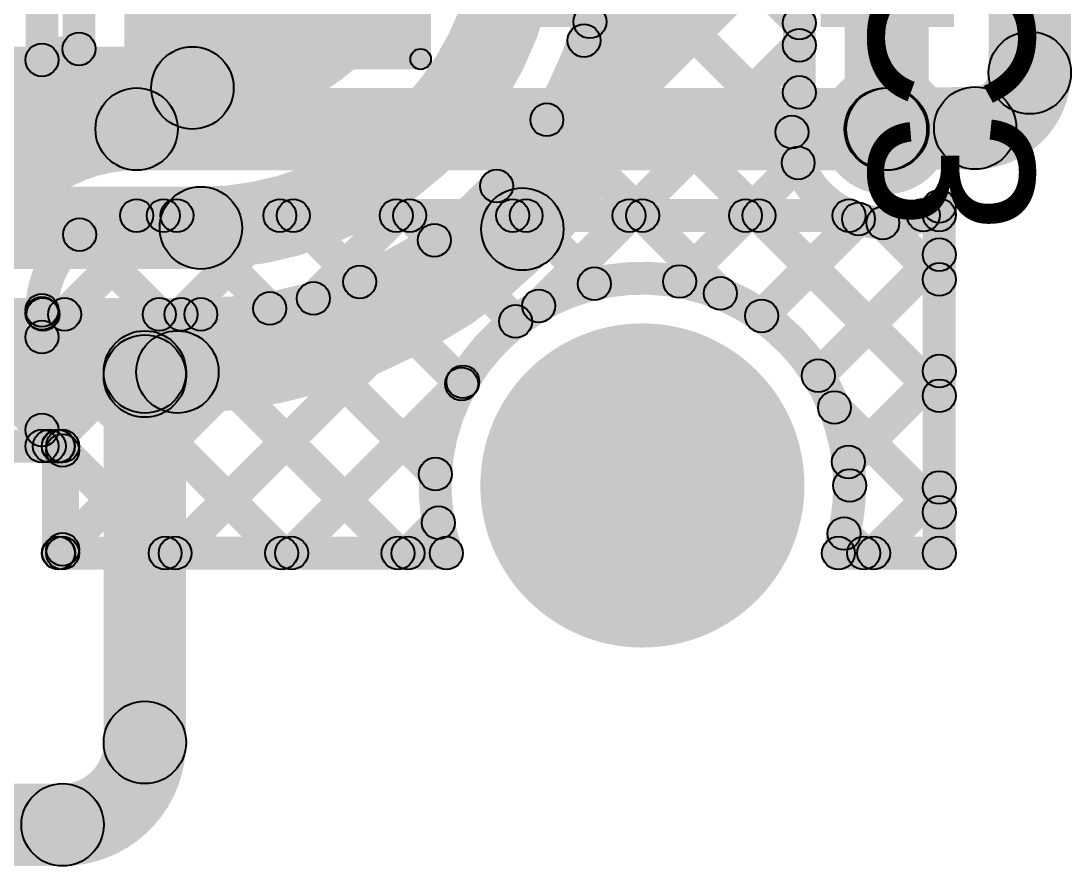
# Model space of a CAD drawing. Header units: millimetres. Extents: x 3.07 to 5.81, y 1.29 to 3.84.
# Drawn here: x 5.5499 to 5.805, y 1.297 to 1.5023 of the extents above; entities that cross this region are included whole.
import ezdxf

# ---------------------------------------------------------------- set-up
doc = ezdxf.new("R2010")
doc.units = ezdxf.units.MM
doc.header["$MEASUREMENT"] = 0
for name, color, linetype in [('BottomLayer', 5, 'Continuous'), ('BottomOverlay', 54, 'Continuous'), ('BottomSolder', 6, 'Continuous'), ('MultiLayer', 9, 'Continuous'), ('PadHoleLayer', 156, 'Continuous'), ('TopLayer', 1, 'Continuous'), ('TopOverlay', 2, 'Continuous'), ('TopPaste', 8, 'Continuous'), ('TopSolder', 216, 'Continuous'), ('ViaHoleLayer', 16, 'Continuous')]:
    doc.layers.add(name, color=color, linetype=linetype)

# ---------------------------------------------------------------- blocks, each defined once
blk = doc.blocks.new('SOT23_5_18')
at = {"layer": 'TopLayer'}
for points in [[(-0.07323, 0.04961), (-0.02913, 0.04961), (-0.02913, 0.0252), (-0.07323, 0.0252)], [(0.02913, 0.04961), (0.07323, 0.04961), (0.07323, 0.0252), (0.02913, 0.0252)], [(-0.07323, 0.0122), (-0.02913, 0.0122), (-0.02913, -0.0122), (-0.07323, -0.0122)], [(-0.07323, -0.0252), (-0.02913, -0.0252), (-0.02913, -0.04961), (-0.07323, -0.04961)], [(0.02913, -0.0252), (0.07323, -0.0252), (0.07323, -0.04961), (0.02913, -0.04961)]]:
    blk.add_hatch(color=1, dxfattribs=at).paths.add_polyline_path(points)
at = {"layer": 'TopOverlay'}
h = blk.add_hatch(color=2, dxfattribs=at)
edge = h.paths.add_edge_path()
edge.add_arc((-0.05824, 0.063), 0.005, 0, 360)
h = blk.add_hatch(color=2, dxfattribs=at)
edge = h.paths.add_edge_path()
edge.add_arc((-0.04976, 0.063), 0.005, 0, 360)
h = blk.add_hatch(color=2, dxfattribs=at)
edge = h.paths.add_edge_path()
edge.add_arc((-0.028, 0.063), 0.00394, 0, 360)
for points in [[(0.023, 0.06694), (0.023, 0.05906), (-0.028, 0.05906), (-0.028, 0.06694)], [(0.023, -0.05906), (0.023, -0.06694), (-0.028, -0.06694), (-0.028, -0.05906)]]:
    blk.add_hatch(color=2, dxfattribs=at).paths.add_polyline_path(points)
h = blk.add_hatch(color=2, dxfattribs=at)
edge = h.paths.add_edge_path()
edge.add_arc((0.023, 0.063), 0.00394, 0, 360)
h = blk.add_hatch(color=2, dxfattribs=at)
edge = h.paths.add_edge_path()
edge.add_arc((-0.028, -0.063), 0.00394, 0, 360)
h = blk.add_hatch(color=2, dxfattribs=at)
edge = h.paths.add_edge_path()
edge.add_arc((0.023, -0.063), 0.00394, 0, 360)
at = {"layer": 'TopPaste'}
for points in [[(-0.07323, 0.04961), (-0.02913, 0.04961), (-0.02913, 0.0252), (-0.07323, 0.0252)], [(0.02913, 0.04961), (0.07323, 0.04961), (0.07323, 0.0252), (0.02913, 0.0252)], [(-0.07323, 0.0122), (-0.02913, 0.0122), (-0.02913, -0.0122), (-0.07323, -0.0122)], [(-0.07323, -0.0252), (-0.02913, -0.0252), (-0.02913, -0.04961), (-0.07323, -0.04961)], [(0.02913, -0.0252), (0.07323, -0.0252), (0.07323, -0.04961), (0.02913, -0.04961)]]:
    blk.add_hatch(color=8, dxfattribs=at).paths.add_polyline_path(points)
at = {"layer": 'TopSolder'}
for points in [[(-0.07723, 0.05361), (-0.02513, 0.05361), (-0.02513, 0.0212), (-0.07723, 0.0212)], [(0.02513, 0.05361), (0.07723, 0.05361), (0.07723, 0.0212), (0.02513, 0.0212)], [(-0.07723, 0.0162), (-0.02513, 0.0162), (-0.02513, -0.0162), (-0.07723, -0.0162)], [(-0.07723, -0.0212), (-0.02513, -0.0212), (-0.02513, -0.05361), (-0.07723, -0.05361)], [(0.02513, -0.0212), (0.07723, -0.0212), (0.07723, -0.05361), (0.02513, -0.05361)]]:
    blk.add_hatch(color=216, dxfattribs=at).paths.add_polyline_path(points)
at = {"layer": 'TopOverlay', "const_width": 0.01}
blk.add_lwpolyline([(-0.04976, 0.063, 1), (-0.05824, 0.063, 1)], format="xyb", close=True, dxfattribs=at)
at = {"layer": 'TopOverlay'}
for centre, radius in [((-0.05824, 0.063), 0.005), ((-0.04976, 0.063), 0.005), ((-0.028, 0.063), 0.00394), ((0.023, 0.063), 0.00394), ((-0.028, -0.063), 0.00394), ((0.023, -0.063), 0.00394)]:
    blk.add_circle(centre, radius, dxfattribs=at)
blk = doc.blocks.new('C__1206_98')
at = {"layer": 'TopLayer'}
for points in [[(-0.08, 0.035), (-0.02, 0.035), (-0.02, -0.035), (-0.08, -0.035)], [(0.02, 0.035), (0.08, 0.035), (0.08, -0.035), (0.02, -0.035)]]:
    blk.add_hatch(color=1, dxfattribs=at).paths.add_polyline_path(points)
at = {"layer": 'TopOverlay'}
h = blk.add_hatch(color=2, dxfattribs=at)
edge = h.paths.add_edge_path()
edge.add_arc((-0.087, 0.042), 0.0025, 0, 360)
h = blk.add_hatch(color=2, dxfattribs=at)
edge = h.paths.add_edge_path()
edge.add_arc((-0.087, 0.042), 0.0025, 0, 360)
for points in [[(-0.087, 0.0395), (-0.087, 0.0445), (0.087, 0.0445), (0.087, 0.0395)], [(-0.0845, -0.042), (-0.0895, -0.042), (-0.0895, 0.042), (-0.0845, 0.042)], [(0.0895, -0.042), (0.0845, -0.042), (0.0845, 0.042), (0.0895, 0.042)], [(-0.087, -0.0445), (-0.087, -0.0395), (0.087, -0.0395), (0.087, -0.0445)]]:
    blk.add_hatch(color=2, dxfattribs=at).paths.add_polyline_path(points)
h = blk.add_hatch(color=2, dxfattribs=at)
edge = h.paths.add_edge_path()
edge.add_arc((0.087, 0.042), 0.0025, 0, 360)
h = blk.add_hatch(color=2, dxfattribs=at)
edge = h.paths.add_edge_path()
edge.add_arc((0.087, 0.042), 0.0025, 0, 360)
h = blk.add_hatch(color=2, dxfattribs=at)
edge = h.paths.add_edge_path()
edge.add_arc((-0.087, -0.042), 0.0025, 0, 360)
h = blk.add_hatch(color=2, dxfattribs=at)
edge = h.paths.add_edge_path()
edge.add_arc((-0.087, -0.042), 0.0025, 0, 360)
h = blk.add_hatch(color=2, dxfattribs=at)
edge = h.paths.add_edge_path()
edge.add_arc((0.087, -0.042), 0.0025, 0, 360)
h = blk.add_hatch(color=2, dxfattribs=at)
edge = h.paths.add_edge_path()
edge.add_arc((0.087, -0.042), 0.0025, 0, 360)
at = {"layer": 'TopPaste'}
for points in [[(-0.08, 0.035), (-0.02, 0.035), (-0.02, -0.035), (-0.08, -0.035)], [(0.02, 0.035), (0.08, 0.035), (0.08, -0.035), (0.02, -0.035)]]:
    blk.add_hatch(color=8, dxfattribs=at).paths.add_polyline_path(points)
at = {"layer": 'TopSolder'}
for points in [[(-0.084, 0.039), (-0.016, 0.039), (-0.016, -0.039), (-0.084, -0.039)], [(0.016, 0.039), (0.084, 0.039), (0.084, -0.039), (0.016, -0.039)]]:
    blk.add_hatch(color=216, dxfattribs=at).paths.add_polyline_path(points)
at = {"layer": 'TopOverlay'}
for centre in [(-0.087, 0.042), (-0.087, 0.042), (0.087, 0.042), (0.087, 0.042), (-0.087, -0.042), (-0.087, -0.042), (0.087, -0.042), (0.087, -0.042)]:
    blk.add_circle(centre, 0.0025, dxfattribs=at)

msp = doc.modelspace()

# ---------------------------------------------------------------- hatches: boundary and pattern name
at = {"layer": 'BottomLayer'}
for points in [[(5.68917, 1.54595), (5.69483, 1.5516), (5.74183, 1.5046), (5.73617, 1.49895)], [(5.77, 1.476), (5.75, 1.476), (5.75, 1.549), (5.77, 1.549)], [(5.69095, 1.49922), (5.68529, 1.50488), (5.71917, 1.53875), (5.72483, 1.5331)], [(5.59019, 1.37017), (5.58453, 1.37583), (5.73253, 1.52383), (5.73819, 1.51817)], [(5.6888, 1.51803), (5.69446, 1.52369), (5.74003, 1.47812), (5.73437, 1.47246)], [(5.743, 1.48491), (5.735, 1.48491), (5.735, 1.521), (5.743, 1.521)], [(5.68386, 1.49469), (5.68952, 1.50034), (5.77583, 1.41403), (5.77017, 1.40838)], [(5.67852, 1.43022), (5.67286, 1.43588), (5.73617, 1.49919), (5.74183, 1.49353)], [(5.343, 1.476), (5.343, 1.496), (5.59155, 1.496), (5.59155, 1.476)], [(5.67484, 1.47543), (5.68049, 1.48108), (5.72266, 1.43892), (5.717, 1.43326)], [(5.71273, 1.43615), (5.70708, 1.44181), (5.73589, 1.47062), (5.74155, 1.46496)], [(5.66263, 1.45935), (5.66829, 1.46501), (5.69204, 1.44126), (5.68638, 1.4356)], [(5.403, 1.442), (5.403, 1.462), (5.5936, 1.462), (5.5936, 1.442)], [(5.73267, 1.4278), (5.72701, 1.43346), (5.75055, 1.457), (5.75621, 1.45134)], [(5.777, 1.373), (5.769, 1.373), (5.769, 1.45726), (5.777, 1.45726)], [(5.75646, 1.45037), (5.76212, 1.45603), (5.77583, 1.44232), (5.77017, 1.43666)], [(5.64752, 1.44618), (5.65317, 1.45184), (5.6729, 1.43211), (5.66725, 1.42645)], [(5.74643, 1.41327), (5.74077, 1.41893), (5.77017, 1.44833), (5.77583, 1.44268)], [(5.62936, 1.43605), (5.63502, 1.44171), (5.65979, 1.41693), (5.65414, 1.41128)], [(5.56283, 1.3711), (5.55717, 1.37675), (5.61812, 1.43771), (5.62378, 1.43205)], [(5.461, 1.427), (5.461, 1.435), (5.5936, 1.435), (5.5936, 1.427)], [(5.5241, 1.42817), (5.52976, 1.43383), (5.56176, 1.40183), (5.5561, 1.39617)], [(5.53133, 1.39617), (5.52568, 1.40183), (5.55768, 1.43383), (5.56333, 1.42817)], [(5.55239, 1.42817), (5.55805, 1.43383), (5.61605, 1.37583), (5.61039, 1.37017)], [(5.55962, 1.39617), (5.55396, 1.40183), (5.58596, 1.43383), (5.59162, 1.42817)], [(5.58067, 1.42817), (5.58633, 1.43383), (5.64433, 1.37583), (5.63867, 1.37017)], [(5.60752, 1.42961), (5.61318, 1.43526), (5.65341, 1.39503), (5.64775, 1.38938)], [(5.49, 1.407), (5.49, 1.427), (5.58, 1.427), (5.58, 1.407)], [(5.75375, 1.39231), (5.74809, 1.39797), (5.77017, 1.42005), (5.77583, 1.41439)], [(5.61847, 1.37017), (5.61281, 1.37583), (5.65442, 1.41744), (5.66008, 1.41178)], [(5.74471, 1.40555), (5.75037, 1.41121), (5.77583, 1.38575), (5.77017, 1.38009)], [(5.461, 1.395), (5.461, 1.403), (5.56, 1.403), (5.56, 1.395)], [(5.55717, 1.3951), (5.56283, 1.40076), (5.58776, 1.37583), (5.5821, 1.37017)], [(5.564, 1.373), (5.556, 1.373), (5.556, 1.399), (5.564, 1.399)], [(5.75989, 1.37017), (5.75424, 1.37583), (5.77017, 1.39176), (5.77583, 1.38611)], [(5.64676, 1.37017), (5.6411, 1.37583), (5.64849, 1.38322), (5.65415, 1.37756)], [(5.74705, 1.37494), (5.7527, 1.38059), (5.75747, 1.37583), (5.75181, 1.37017)], [(5.56, 1.369), (5.56, 1.377), (5.65326, 1.377), (5.65326, 1.369)], [(5.74849, 1.369), (5.74849, 1.377), (5.773, 1.377), (5.773, 1.369)]]:
    msp.add_hatch(color=5, dxfattribs=at).paths.add_polyline_path(points)
h = msp.add_hatch(color=5, dxfattribs=at)
edge = h.paths.add_edge_path()
edge.add_arc((5.68812, 1.50205), 0.004, 0, 360)
h = msp.add_hatch(color=5, dxfattribs=at)
edge = h.paths.add_edge_path()
edge.add_arc((5.739, 1.50177), 0.004, 0, 360)
h = msp.add_hatch(color=5, dxfattribs=at)
edge = h.paths.add_edge_path()
edge.add_arc((5.68669, 1.49751), 0.004, 0, 360)
h = msp.add_hatch(color=5, dxfattribs=at)
edge = h.paths.add_edge_path()
edge.add_arc((5.739, 1.49636), 0.004, 0, 360)
h = msp.add_hatch(color=5, dxfattribs=at)
edge = h.paths.add_edge_path()
edge.add_arc((5.59155, 1.486), 0.01, 0, 360)
h = msp.add_hatch(color=5, dxfattribs=at)
edge = h.paths.add_edge_path()
edge.add_arc((5.59155, 1.486), 0.01, 0, 360)
h = msp.add_hatch(color=5, dxfattribs=at)
edge = h.paths.add_edge_path()
edge.add_arc((5.739, 1.48491), 0.004, 0, 360)
h = msp.add_hatch(color=5, dxfattribs=at)
edge = h.paths.add_edge_path()
edge.add_arc((5.739, 1.48491), 0.004, 0, 360)
h = msp.add_hatch(color=5, dxfattribs=at)
edge = h.paths.add_edge_path()
edge.add_arc((5.76, 1.476), 0.01181, 0, 360)
h = msp.add_hatch(color=5, dxfattribs=at)
edge = h.paths.add_edge_path()
edge.add_arc((5.76, 1.476), 0.01, 0, 360)
h = msp.add_hatch(color=5, dxfattribs=at)
edge = h.paths.add_edge_path()
edge.add_arc((5.67766, 1.47826), 0.004, 0, 360)
h = msp.add_hatch(color=5, dxfattribs=at)
edge = h.paths.add_edge_path()
edge.add_arc((5.7372, 1.47529), 0.004, 0, 360)
h = msp.add_hatch(color=5, dxfattribs=at)
edge = h.paths.add_edge_path()
edge.add_arc((5.73872, 1.46779), 0.004, 0, 360)
h = msp.add_hatch(color=5, dxfattribs=at)
edge = h.paths.add_edge_path()
edge.add_arc((5.66546, 1.46218), 0.004, 0, 360)
h = msp.add_hatch(color=5, dxfattribs=at)
edge = h.paths.add_edge_path()
edge.add_arc((5.5936, 1.452), 0.01, 0, 360)
h = msp.add_hatch(color=5, dxfattribs=at)
edge = h.paths.add_edge_path()
edge.add_arc((5.5936, 1.452), 0.01, 0, 360)
h = msp.add_hatch(color=5, dxfattribs=at)
edge = h.paths.add_edge_path()
edge.add_arc((5.67171, 1.45171), 0.01, 0, 360)
h = msp.add_hatch(color=5, dxfattribs=at)
edge = h.paths.add_edge_path()
edge.add_arc((5.67171, 1.45171), 0.01, 0, 360)
h = msp.add_hatch(color=5, dxfattribs=at)
edge = h.paths.add_edge_path()
edge.add_arc((5.773, 1.45726), 0.004, 0, 360)
h = msp.add_hatch(color=5, dxfattribs=at)
edge = h.paths.add_edge_path()
edge.add_arc((5.773, 1.45726), 0.004, 0, 360)
h = msp.add_hatch(color=5, dxfattribs=at)
edge = h.paths.add_edge_path()
edge.add_arc((5.75338, 1.45417), 0.004, 0, 360)
h = msp.add_hatch(color=5, dxfattribs=at)
edge = h.paths.add_edge_path()
edge.add_arc((5.75929, 1.4532), 0.004, 0, 360)
h = msp.add_hatch(color=5, dxfattribs=at)
edge = h.paths.add_edge_path()
edge.add_arc((5.65034, 1.44901), 0.004, 0, 360)
h = msp.add_hatch(color=5, dxfattribs=at)
edge = h.paths.add_edge_path()
edge.add_arc((5.773, 1.4455), 0.004, 0, 360)
h = msp.add_hatch(color=5, dxfattribs=at)
edge = h.paths.add_edge_path()
edge.add_arc((5.63219, 1.43888), 0.004, 0, 360)
h = msp.add_hatch(color=5, dxfattribs=at)
edge = h.paths.add_edge_path()
edge.add_arc((5.68921, 1.43843), 0.004, 0, 360)
h = msp.add_hatch(color=5, dxfattribs=at)
edge = h.paths.add_edge_path()
edge.add_arc((5.70991, 1.43898), 0.004, 0, 360)
h = msp.add_hatch(color=5, dxfattribs=at)
edge = h.paths.add_edge_path()
edge.add_arc((5.773, 1.43949), 0.004, 0, 360)
h = msp.add_hatch(color=5, dxfattribs=at)
edge = h.paths.add_edge_path()
edge.add_arc((5.62095, 1.43488), 0.004, 0, 360)
h = msp.add_hatch(color=5, dxfattribs=at)
edge = h.paths.add_edge_path()
edge.add_arc((5.71983, 1.43609), 0.004, 0, 360)
h = msp.add_hatch(color=5, dxfattribs=at)
edge = h.paths.add_edge_path()
edge.add_arc((5.61035, 1.43244), 0.004, 0, 360)
h = msp.add_hatch(color=5, dxfattribs=at)
edge = h.paths.add_edge_path()
edge.add_arc((5.67569, 1.43305), 0.004, 0, 360)
h = msp.add_hatch(color=5, dxfattribs=at)
edge = h.paths.add_edge_path()
edge.add_arc((5.55522, 1.431), 0.004, 0, 360)
h = msp.add_hatch(color=5, dxfattribs=at)
edge = h.paths.add_edge_path()
edge.add_arc((5.56051, 1.431), 0.004, 0, 360)
h = msp.add_hatch(color=5, dxfattribs=at)
edge = h.paths.add_edge_path()
edge.add_arc((5.5835, 1.431), 0.004, 0, 360)
h = msp.add_hatch(color=5, dxfattribs=at)
edge = h.paths.add_edge_path()
edge.add_arc((5.58879, 1.431), 0.004, 0, 360)
h = msp.add_hatch(color=5, dxfattribs=at)
edge = h.paths.add_edge_path()
edge.add_arc((5.5936, 1.431), 0.004, 0, 360)
h = msp.add_hatch(color=5, dxfattribs=at)
edge = h.paths.add_edge_path()
edge.add_arc((5.5936, 1.431), 0.004, 0, 360)
h = msp.add_hatch(color=5, dxfattribs=at)
edge = h.paths.add_edge_path()
edge.add_arc((5.72984, 1.43063), 0.004, 0, 360)
h = msp.add_hatch(color=5, dxfattribs=at)
edge = h.paths.add_edge_path()
edge.add_arc((5.67007, 1.42928), 0.004, 0, 360)
h = msp.add_hatch(color=5, dxfattribs=at)
edge = h.paths.add_edge_path()
edge.add_arc((5.58, 1.416), 0.01181, 0, 360)
h = msp.add_hatch(color=5, dxfattribs=at)
edge = h.paths.add_edge_path()
edge.add_arc((5.58, 1.417), 0.01, 0, 360)
h = msp.add_hatch(color=5, dxfattribs=at)
edge = h.paths.add_edge_path()
edge.add_arc((5.58791, 1.417), 0.01, 0, 360)
h = msp.add_hatch(color=5, dxfattribs=at)
edge = h.paths.add_edge_path()
edge.add_arc((5.773, 1.41722), 0.004, 0, 360)
h = msp.add_hatch(color=5, dxfattribs=at)
edge = h.paths.add_edge_path()
edge.add_arc((5.65725, 1.41461), 0.004, 0, 360)
h = msp.add_hatch(color=5, dxfattribs=at)
edge = h.paths.add_edge_path()
edge.add_arc((5.70087, 1.38943), 0.03, 0, 360)
h = msp.add_hatch(color=5, dxfattribs=at)
edge = h.paths.add_edge_path()
edge.add_arc((5.7436, 1.4161), 0.004, 0, 360)
h = msp.add_hatch(color=5, dxfattribs=at)
edge = h.paths.add_edge_path()
edge.add_arc((5.65696, 1.41411), 0.004, 0, 360)
h = msp.add_hatch(color=5, dxfattribs=at)
edge = h.paths.add_edge_path()
edge.add_arc((5.773, 1.41121), 0.004, 0, 360)
h = msp.add_hatch(color=5, dxfattribs=at)
edge = h.paths.add_edge_path()
edge.add_arc((5.74754, 1.40838), 0.004, 0, 360)
h = msp.add_hatch(color=5, dxfattribs=at)
edge = h.paths.add_edge_path()
edge.add_arc((5.55679, 1.399), 0.004, 0, 360)
h = msp.add_hatch(color=5, dxfattribs=at)
edge = h.paths.add_edge_path()
edge.add_arc((5.55893, 1.399), 0.004, 0, 360)
h = msp.add_hatch(color=5, dxfattribs=at)
edge = h.paths.add_edge_path()
edge.add_arc((5.56, 1.399), 0.004, 0, 360)
h = msp.add_hatch(color=5, dxfattribs=at)
edge = h.paths.add_edge_path()
edge.add_arc((5.56, 1.399), 0.004, 0, 360)
h = msp.add_hatch(color=5, dxfattribs=at)
edge = h.paths.add_edge_path()
edge.add_arc((5.56, 1.39793), 0.004, 0, 360)
h = msp.add_hatch(color=5, dxfattribs=at)
edge = h.paths.add_edge_path()
edge.add_arc((5.75092, 1.39514), 0.004, 0, 360)
h = msp.add_hatch(color=5, dxfattribs=at)
edge = h.paths.add_edge_path()
edge.add_arc((5.65058, 1.39221), 0.004, 0, 360)
h = msp.add_hatch(color=5, dxfattribs=at)
edge = h.paths.add_edge_path()
edge.add_arc((5.75124, 1.38943), 0.004, 0, 360)
h = msp.add_hatch(color=5, dxfattribs=at)
edge = h.paths.add_edge_path()
edge.add_arc((5.75124, 1.38943), 0.004, 0, 360)
h = msp.add_hatch(color=5, dxfattribs=at)
edge = h.paths.add_edge_path()
edge.add_arc((5.773, 1.38894), 0.004, 0, 360)
h = msp.add_hatch(color=5, dxfattribs=at)
edge = h.paths.add_edge_path()
edge.add_arc((5.773, 1.38292), 0.004, 0, 360)
h = msp.add_hatch(color=5, dxfattribs=at)
edge = h.paths.add_edge_path()
edge.add_arc((5.65132, 1.38039), 0.004, 0, 360)
h = msp.add_hatch(color=5, dxfattribs=at)
edge = h.paths.add_edge_path()
edge.add_arc((5.74988, 1.37776), 0.004, 0, 360)
h = msp.add_hatch(color=5, dxfattribs=at)
edge = h.paths.add_edge_path()
edge.add_arc((5.56, 1.37393), 0.004, 0, 360)
h = msp.add_hatch(color=5, dxfattribs=at)
edge = h.paths.add_edge_path()
edge.add_arc((5.56, 1.373), 0.004, 0, 360)
h = msp.add_hatch(color=5, dxfattribs=at)
edge = h.paths.add_edge_path()
edge.add_arc((5.56, 1.373), 0.004, 0, 360)
h = msp.add_hatch(color=5, dxfattribs=at)
edge = h.paths.add_edge_path()
edge.add_arc((5.58493, 1.373), 0.004, 0, 360)
h = msp.add_hatch(color=5, dxfattribs=at)
edge = h.paths.add_edge_path()
edge.add_arc((5.58736, 1.373), 0.004, 0, 360)
h = msp.add_hatch(color=5, dxfattribs=at)
edge = h.paths.add_edge_path()
edge.add_arc((5.61322, 1.373), 0.004, 0, 360)
h = msp.add_hatch(color=5, dxfattribs=at)
edge = h.paths.add_edge_path()
edge.add_arc((5.61564, 1.373), 0.004, 0, 360)
h = msp.add_hatch(color=5, dxfattribs=at)
edge = h.paths.add_edge_path()
edge.add_arc((5.6415, 1.373), 0.004, 0, 360)
h = msp.add_hatch(color=5, dxfattribs=at)
edge = h.paths.add_edge_path()
edge.add_arc((5.64393, 1.373), 0.004, 0, 360)
h = msp.add_hatch(color=5, dxfattribs=at)
edge = h.paths.add_edge_path()
edge.add_arc((5.65326, 1.373), 0.004, 0, 360)
h = msp.add_hatch(color=5, dxfattribs=at)
edge = h.paths.add_edge_path()
edge.add_arc((5.65326, 1.373), 0.004, 0, 360)
h = msp.add_hatch(color=5, dxfattribs=at)
edge = h.paths.add_edge_path()
edge.add_arc((5.74849, 1.373), 0.004, 0, 360)
h = msp.add_hatch(color=5, dxfattribs=at)
edge = h.paths.add_edge_path()
edge.add_arc((5.74849, 1.373), 0.004, 0, 360)
h = msp.add_hatch(color=5, dxfattribs=at)
edge = h.paths.add_edge_path()
edge.add_arc((5.75464, 1.373), 0.004, 0, 360)
h = msp.add_hatch(color=5, dxfattribs=at)
edge = h.paths.add_edge_path()
edge.add_arc((5.75706, 1.373), 0.004, 0, 360)
h = msp.add_hatch(color=5, dxfattribs=at)
edge = h.paths.add_edge_path()
edge.add_arc((5.773, 1.373), 0.004, 0, 360)
h = msp.add_hatch(color=5, dxfattribs=at)
edge = h.paths.add_edge_path()
edge.add_arc((5.773, 1.373), 0.004, 0, 360)
at = {"layer": 'BottomSolder'}
h = msp.add_hatch(color=6, dxfattribs=at)
edge = h.paths.add_edge_path()
edge.add_arc((5.76, 1.476), 0.01581, 0, 360)
h = msp.add_hatch(color=6, dxfattribs=at)
edge = h.paths.add_edge_path()
edge.add_arc((5.58, 1.416), 0.01581, 0, 360)
h = msp.add_hatch(color=6, dxfattribs=at)
edge = h.paths.add_edge_path()
edge.add_arc((5.70087, 1.38943), 0.034, 0, 360)
at = {"layer": 'MultiLayer'}
h = msp.add_hatch(color=9, dxfattribs=at)
edge = h.paths.add_edge_path()
edge.add_arc((5.70087, 1.38943), 0.03, 0, 360)
at = {"layer": 'PadHoleLayer'}
h = msp.add_hatch(color=156, dxfattribs=at)
edge = h.paths.add_edge_path()
edge.add_arc((5.70087, 1.38943), 0.03937, 0, 360)
at = {"layer": 'TopLayer'}
for points in [[(5.805, 1.48968), (5.785, 1.48968), (5.785, 1.725), (5.805, 1.725)], [(5.568, 1.49547), (5.56, 1.49547), (5.56, 1.652), (5.568, 1.652)], [(5.575, 1.493), (5.648, 1.493), (5.648, 1.641), (5.575, 1.641)], [(5.559, 1.49279), (5.551, 1.49279), (5.551, 1.589), (5.559, 1.589)], [(5.7704, 1.476), (5.7504, 1.476), (5.7504, 1.52682), (5.7704, 1.52682)], [(5.578, 1.466), (5.578, 1.486), (5.76, 1.486), (5.76, 1.466)], [(5.76052, 1.466), (5.76029, 1.486), (5.7816, 1.48625), (5.78183, 1.46625)], [(5.55783, 1.42267), (5.55217, 1.42832), (5.58168, 1.45783), (5.58733, 1.45217)], [(5.55962, 1.39617), (5.55396, 1.40183), (5.60996, 1.45783), (5.61562, 1.45217)], [(5.5619, 1.37017), (5.55625, 1.37583), (5.63825, 1.45783), (5.6439, 1.45217)], [(5.578, 1.451), (5.578, 1.459), (5.75109, 1.459), (5.75109, 1.451)], [(5.59019, 1.37017), (5.58453, 1.37583), (5.66653, 1.45783), (5.67219, 1.45217)], [(5.58496, 1.45217), (5.59061, 1.45783), (5.65341, 1.39503), (5.64775, 1.38938)], [(5.61324, 1.45217), (5.6189, 1.45783), (5.65979, 1.41693), (5.65414, 1.41128)], [(5.64153, 1.45217), (5.64718, 1.45783), (5.6729, 1.43211), (5.66725, 1.42645)], [(5.66981, 1.45217), (5.67547, 1.45783), (5.69204, 1.44126), (5.68638, 1.4356)], [(5.67852, 1.43022), (5.67286, 1.43588), (5.69481, 1.45783), (5.70047, 1.45217)], [(5.69809, 1.45217), (5.70375, 1.45783), (5.72266, 1.43892), (5.717, 1.43326)], [(5.71273, 1.43615), (5.70708, 1.44181), (5.7231, 1.45783), (5.72876, 1.45217)], [(5.72638, 1.45217), (5.73203, 1.45783), (5.77583, 1.41403), (5.77017, 1.40838)], [(5.73267, 1.4278), (5.72701, 1.43346), (5.75055, 1.457), (5.75621, 1.45134)], [(5.76919, 1.4511), (5.7691, 1.4591), (5.77295, 1.45915), (5.77305, 1.45115)], [(5.75646, 1.45037), (5.76212, 1.45603), (5.77583, 1.44232), (5.77017, 1.43666)], [(5.777, 1.373), (5.769, 1.373), (5.769, 1.45515), (5.777, 1.45515)], [(5.56132, 1.44753), (5.56697, 1.45319), (5.64433, 1.37583), (5.63867, 1.37017)], [(5.74643, 1.41327), (5.74077, 1.41893), (5.77017, 1.44833), (5.77583, 1.44268)], [(5.55217, 1.42839), (5.55783, 1.43405), (5.61605, 1.37583), (5.61039, 1.37017)], [(5.559, 1.399), (5.551, 1.399), (5.551, 1.432), (5.559, 1.432)], [(5.75375, 1.39231), (5.74809, 1.39797), (5.77017, 1.42005), (5.77583, 1.41439)], [(5.59, 1.327), (5.57, 1.327), (5.57, 1.416), (5.59, 1.416)], [(5.61847, 1.37017), (5.61281, 1.37583), (5.65442, 1.41744), (5.66008, 1.41178)], [(5.74471, 1.40555), (5.75037, 1.41121), (5.77583, 1.38575), (5.77017, 1.38009)], [(5.55217, 1.4001), (5.55783, 1.40576), (5.56176, 1.40183), (5.5561, 1.39617)], [(5.555, 1.395), (5.555, 1.403), (5.559, 1.403), (5.559, 1.395)], [(5.55617, 1.3961), (5.56183, 1.40176), (5.58776, 1.37583), (5.5821, 1.37017)], [(5.563, 1.373), (5.555, 1.373), (5.555, 1.399), (5.563, 1.399)], [(5.75989, 1.37017), (5.75424, 1.37583), (5.77017, 1.39176), (5.77583, 1.38611)], [(5.64676, 1.37017), (5.6411, 1.37583), (5.64849, 1.38322), (5.65415, 1.37756)], [(5.74705, 1.37494), (5.7527, 1.38059), (5.75747, 1.37583), (5.75181, 1.37017)], [(5.559, 1.369), (5.559, 1.377), (5.65326, 1.377), (5.65326, 1.369)], [(5.74849, 1.369), (5.74849, 1.377), (5.773, 1.377), (5.773, 1.369)], [(5.44209, 1.297), (5.44209, 1.317), (5.56, 1.317), (5.56, 1.297)]]:
    msp.add_hatch(color=1, dxfattribs=at).paths.add_polyline_path(points)
h = msp.add_hatch(color=1, dxfattribs=at)
edge = h.paths.add_edge_path()
edge.add_arc((5.564, 1.49547), 0.004, 0, 360)
h = msp.add_hatch(color=1, dxfattribs=at)
edge = h.paths.add_edge_path()
edge.add_arc((5.564, 1.49547), 0.004, 0, 360)
h = msp.add_hatch(color=1, dxfattribs=at)
edge = h.paths.add_edge_path()
edge.add_arc((5.795, 1.48968), 0.01, 0, 360)
h = msp.add_hatch(color=1, dxfattribs=at)
edge = h.paths.add_edge_path()
edge.add_arc((5.795, 1.48968), 0.01, 0, 360)
h = msp.add_hatch(color=1, dxfattribs=at)
edge = h.paths.add_edge_path()
edge.add_arc((5.555, 1.49279), 0.004, 0, 360)
h = msp.add_hatch(color=1, dxfattribs=at)
edge = h.paths.add_edge_path()
edge.add_arc((5.555, 1.49279), 0.004, 0, 360)
h = msp.add_hatch(color=1, dxfattribs=at)
edge = h.paths.add_edge_path()
edge.add_arc((5.76, 1.476), 0.01181, 0, 360)
h = msp.add_hatch(color=1, dxfattribs=at)
edge = h.paths.add_edge_path()
edge.add_arc((5.578, 1.476), 0.01, 0, 360)
h = msp.add_hatch(color=1, dxfattribs=at)
edge = h.paths.add_edge_path()
edge.add_arc((5.578, 1.476), 0.01, 0, 360)
h = msp.add_hatch(color=1, dxfattribs=at)
edge = h.paths.add_edge_path()
edge.add_arc((5.76, 1.476), 0.01, 0, 360)
h = msp.add_hatch(color=1, dxfattribs=at)
edge = h.paths.add_edge_path()
edge.add_arc((5.76, 1.476), 0.01, 0, 360)
h = msp.add_hatch(color=1, dxfattribs=at)
edge = h.paths.add_edge_path()
edge.add_arc((5.7604, 1.476), 0.01, 0, 360)
h = msp.add_hatch(color=1, dxfattribs=at)
edge = h.paths.add_edge_path()
edge.add_arc((5.7604, 1.476), 0.01, 0, 360)
h = msp.add_hatch(color=1, dxfattribs=at)
edge = h.paths.add_edge_path()
edge.add_arc((5.7604, 1.476), 0.01, 0, 360)
h = msp.add_hatch(color=1, dxfattribs=at)
edge = h.paths.add_edge_path()
edge.add_arc((5.78172, 1.47625), 0.01, 0, 360)
h = msp.add_hatch(color=1, dxfattribs=at)
edge = h.paths.add_edge_path()
edge.add_arc((5.78172, 1.47625), 0.01, 0, 360)
h = msp.add_hatch(color=1, dxfattribs=at)
edge = h.paths.add_edge_path()
edge.add_arc((5.578, 1.455), 0.004, 0, 360)
h = msp.add_hatch(color=1, dxfattribs=at)
edge = h.paths.add_edge_path()
edge.add_arc((5.578, 1.455), 0.004, 0, 360)
h = msp.add_hatch(color=1, dxfattribs=at)
edge = h.paths.add_edge_path()
edge.add_arc((5.58451, 1.455), 0.004, 0, 360)
h = msp.add_hatch(color=1, dxfattribs=at)
edge = h.paths.add_edge_path()
edge.add_arc((5.58779, 1.455), 0.004, 0, 360)
h = msp.add_hatch(color=1, dxfattribs=at)
edge = h.paths.add_edge_path()
edge.add_arc((5.61279, 1.455), 0.004, 0, 360)
h = msp.add_hatch(color=1, dxfattribs=at)
edge = h.paths.add_edge_path()
edge.add_arc((5.61607, 1.455), 0.004, 0, 360)
h = msp.add_hatch(color=1, dxfattribs=at)
edge = h.paths.add_edge_path()
edge.add_arc((5.64107, 1.455), 0.004, 0, 360)
h = msp.add_hatch(color=1, dxfattribs=at)
edge = h.paths.add_edge_path()
edge.add_arc((5.64435, 1.455), 0.004, 0, 360)
h = msp.add_hatch(color=1, dxfattribs=at)
edge = h.paths.add_edge_path()
edge.add_arc((5.66936, 1.455), 0.004, 0, 360)
h = msp.add_hatch(color=1, dxfattribs=at)
edge = h.paths.add_edge_path()
edge.add_arc((5.67264, 1.455), 0.004, 0, 360)
h = msp.add_hatch(color=1, dxfattribs=at)
edge = h.paths.add_edge_path()
edge.add_arc((5.69764, 1.455), 0.004, 0, 360)
h = msp.add_hatch(color=1, dxfattribs=at)
edge = h.paths.add_edge_path()
edge.add_arc((5.70092, 1.455), 0.004, 0, 360)
h = msp.add_hatch(color=1, dxfattribs=at)
edge = h.paths.add_edge_path()
edge.add_arc((5.72593, 1.455), 0.004, 0, 360)
h = msp.add_hatch(color=1, dxfattribs=at)
edge = h.paths.add_edge_path()
edge.add_arc((5.7292, 1.455), 0.004, 0, 360)
h = msp.add_hatch(color=1, dxfattribs=at)
edge = h.paths.add_edge_path()
edge.add_arc((5.75109, 1.455), 0.004, 0, 360)
h = msp.add_hatch(color=1, dxfattribs=at)
edge = h.paths.add_edge_path()
edge.add_arc((5.75109, 1.455), 0.004, 0, 360)
h = msp.add_hatch(color=1, dxfattribs=at)
edge = h.paths.add_edge_path()
edge.add_arc((5.75338, 1.45417), 0.004, 0, 360)
h = msp.add_hatch(color=1, dxfattribs=at)
edge = h.paths.add_edge_path()
edge.add_arc((5.75929, 1.4532), 0.004, 0, 360)
h = msp.add_hatch(color=1, dxfattribs=at)
edge = h.paths.add_edge_path()
edge.add_arc((5.76914, 1.4551), 0.004, 0, 360)
h = msp.add_hatch(color=1, dxfattribs=at)
edge = h.paths.add_edge_path()
edge.add_arc((5.76914, 1.4551), 0.004, 0, 360)
h = msp.add_hatch(color=1, dxfattribs=at)
edge = h.paths.add_edge_path()
edge.add_arc((5.773, 1.45515), 0.004, 0, 360)
h = msp.add_hatch(color=1, dxfattribs=at)
edge = h.paths.add_edge_path()
edge.add_arc((5.773, 1.45515), 0.004, 0, 360)
h = msp.add_hatch(color=1, dxfattribs=at)
edge = h.paths.add_edge_path()
edge.add_arc((5.56414, 1.45036), 0.004, 0, 360)
h = msp.add_hatch(color=1, dxfattribs=at)
edge = h.paths.add_edge_path()
edge.add_arc((5.773, 1.4455), 0.004, 0, 360)
h = msp.add_hatch(color=1, dxfattribs=at)
edge = h.paths.add_edge_path()
edge.add_arc((5.68921, 1.43843), 0.004, 0, 360)
h = msp.add_hatch(color=1, dxfattribs=at)
edge = h.paths.add_edge_path()
edge.add_arc((5.70991, 1.43898), 0.004, 0, 360)
h = msp.add_hatch(color=1, dxfattribs=at)
edge = h.paths.add_edge_path()
edge.add_arc((5.773, 1.43949), 0.004, 0, 360)
h = msp.add_hatch(color=1, dxfattribs=at)
edge = h.paths.add_edge_path()
edge.add_arc((5.71983, 1.43609), 0.004, 0, 360)
h = msp.add_hatch(color=1, dxfattribs=at)
edge = h.paths.add_edge_path()
edge.add_arc((5.67569, 1.43305), 0.004, 0, 360)
h = msp.add_hatch(color=1, dxfattribs=at)
edge = h.paths.add_edge_path()
edge.add_arc((5.555, 1.432), 0.004, 0, 360)
h = msp.add_hatch(color=1, dxfattribs=at)
edge = h.paths.add_edge_path()
edge.add_arc((5.555, 1.432), 0.004, 0, 360)
h = msp.add_hatch(color=1, dxfattribs=at)
edge = h.paths.add_edge_path()
edge.add_arc((5.555, 1.43122), 0.004, 0, 360)
h = msp.add_hatch(color=1, dxfattribs=at)
edge = h.paths.add_edge_path()
edge.add_arc((5.72984, 1.43063), 0.004, 0, 360)
h = msp.add_hatch(color=1, dxfattribs=at)
edge = h.paths.add_edge_path()
edge.add_arc((5.67007, 1.42928), 0.004, 0, 360)
h = msp.add_hatch(color=1, dxfattribs=at)
edge = h.paths.add_edge_path()
edge.add_arc((5.555, 1.42549), 0.004, 0, 360)
h = msp.add_hatch(color=1, dxfattribs=at)
edge = h.paths.add_edge_path()
edge.add_arc((5.58, 1.416), 0.01181, 0, 360)
h = msp.add_hatch(color=1, dxfattribs=at)
edge = h.paths.add_edge_path()
edge.add_arc((5.58, 1.416), 0.01, 0, 360)
h = msp.add_hatch(color=1, dxfattribs=at)
edge = h.paths.add_edge_path()
edge.add_arc((5.773, 1.41722), 0.004, 0, 360)
h = msp.add_hatch(color=1, dxfattribs=at)
edge = h.paths.add_edge_path()
edge.add_arc((5.65725, 1.41461), 0.004, 0, 360)
h = msp.add_hatch(color=1, dxfattribs=at)
edge = h.paths.add_edge_path()
edge.add_arc((5.70087, 1.38943), 0.03, 0, 360)
h = msp.add_hatch(color=1, dxfattribs=at)
edge = h.paths.add_edge_path()
edge.add_arc((5.7436, 1.4161), 0.004, 0, 360)
h = msp.add_hatch(color=1, dxfattribs=at)
edge = h.paths.add_edge_path()
edge.add_arc((5.65696, 1.41411), 0.004, 0, 360)
h = msp.add_hatch(color=1, dxfattribs=at)
edge = h.paths.add_edge_path()
edge.add_arc((5.773, 1.41121), 0.004, 0, 360)
h = msp.add_hatch(color=1, dxfattribs=at)
edge = h.paths.add_edge_path()
edge.add_arc((5.74754, 1.40838), 0.004, 0, 360)
h = msp.add_hatch(color=1, dxfattribs=at)
edge = h.paths.add_edge_path()
edge.add_arc((5.555, 1.40293), 0.004, 0, 360)
h = msp.add_hatch(color=1, dxfattribs=at)
edge = h.paths.add_edge_path()
edge.add_arc((5.555, 1.399), 0.004, 0, 360)
h = msp.add_hatch(color=1, dxfattribs=at)
edge = h.paths.add_edge_path()
edge.add_arc((5.555, 1.399), 0.004, 0, 360)
h = msp.add_hatch(color=1, dxfattribs=at)
edge = h.paths.add_edge_path()
edge.add_arc((5.55679, 1.399), 0.004, 0, 360)
h = msp.add_hatch(color=1, dxfattribs=at)
edge = h.paths.add_edge_path()
edge.add_arc((5.55893, 1.399), 0.004, 0, 360)
h = msp.add_hatch(color=1, dxfattribs=at)
edge = h.paths.add_edge_path()
edge.add_arc((5.559, 1.399), 0.004, 0, 360)
h = msp.add_hatch(color=1, dxfattribs=at)
edge = h.paths.add_edge_path()
edge.add_arc((5.559, 1.399), 0.004, 0, 360)
h = msp.add_hatch(color=1, dxfattribs=at)
edge = h.paths.add_edge_path()
edge.add_arc((5.559, 1.39893), 0.004, 0, 360)
h = msp.add_hatch(color=1, dxfattribs=at)
edge = h.paths.add_edge_path()
edge.add_arc((5.75092, 1.39514), 0.004, 0, 360)
h = msp.add_hatch(color=1, dxfattribs=at)
edge = h.paths.add_edge_path()
edge.add_arc((5.65058, 1.39221), 0.004, 0, 360)
h = msp.add_hatch(color=1, dxfattribs=at)
edge = h.paths.add_edge_path()
edge.add_arc((5.75124, 1.38943), 0.004, 0, 360)
h = msp.add_hatch(color=1, dxfattribs=at)
edge = h.paths.add_edge_path()
edge.add_arc((5.75124, 1.38943), 0.004, 0, 360)
h = msp.add_hatch(color=1, dxfattribs=at)
edge = h.paths.add_edge_path()
edge.add_arc((5.773, 1.38894), 0.004, 0, 360)
h = msp.add_hatch(color=1, dxfattribs=at)
edge = h.paths.add_edge_path()
edge.add_arc((5.773, 1.38292), 0.004, 0, 360)
h = msp.add_hatch(color=1, dxfattribs=at)
edge = h.paths.add_edge_path()
edge.add_arc((5.65132, 1.38039), 0.004, 0, 360)
h = msp.add_hatch(color=1, dxfattribs=at)
edge = h.paths.add_edge_path()
edge.add_arc((5.74988, 1.37776), 0.004, 0, 360)
h = msp.add_hatch(color=1, dxfattribs=at)
edge = h.paths.add_edge_path()
edge.add_arc((5.559, 1.373), 0.004, 0, 360)
h = msp.add_hatch(color=1, dxfattribs=at)
edge = h.paths.add_edge_path()
edge.add_arc((5.559, 1.373), 0.004, 0, 360)
h = msp.add_hatch(color=1, dxfattribs=at)
edge = h.paths.add_edge_path()
edge.add_arc((5.55907, 1.373), 0.004, 0, 360)
h = msp.add_hatch(color=1, dxfattribs=at)
edge = h.paths.add_edge_path()
edge.add_arc((5.58493, 1.373), 0.004, 0, 360)
h = msp.add_hatch(color=1, dxfattribs=at)
edge = h.paths.add_edge_path()
edge.add_arc((5.58736, 1.373), 0.004, 0, 360)
h = msp.add_hatch(color=1, dxfattribs=at)
edge = h.paths.add_edge_path()
edge.add_arc((5.61322, 1.373), 0.004, 0, 360)
h = msp.add_hatch(color=1, dxfattribs=at)
edge = h.paths.add_edge_path()
edge.add_arc((5.61564, 1.373), 0.004, 0, 360)
h = msp.add_hatch(color=1, dxfattribs=at)
edge = h.paths.add_edge_path()
edge.add_arc((5.6415, 1.373), 0.004, 0, 360)
h = msp.add_hatch(color=1, dxfattribs=at)
edge = h.paths.add_edge_path()
edge.add_arc((5.64393, 1.373), 0.004, 0, 360)
h = msp.add_hatch(color=1, dxfattribs=at)
edge = h.paths.add_edge_path()
edge.add_arc((5.65326, 1.373), 0.004, 0, 360)
h = msp.add_hatch(color=1, dxfattribs=at)
edge = h.paths.add_edge_path()
edge.add_arc((5.65326, 1.373), 0.004, 0, 360)
h = msp.add_hatch(color=1, dxfattribs=at)
edge = h.paths.add_edge_path()
edge.add_arc((5.74849, 1.373), 0.004, 0, 360)
h = msp.add_hatch(color=1, dxfattribs=at)
edge = h.paths.add_edge_path()
edge.add_arc((5.74849, 1.373), 0.004, 0, 360)
h = msp.add_hatch(color=1, dxfattribs=at)
edge = h.paths.add_edge_path()
edge.add_arc((5.75464, 1.373), 0.004, 0, 360)
h = msp.add_hatch(color=1, dxfattribs=at)
edge = h.paths.add_edge_path()
edge.add_arc((5.75706, 1.373), 0.004, 0, 360)
h = msp.add_hatch(color=1, dxfattribs=at)
edge = h.paths.add_edge_path()
edge.add_arc((5.773, 1.373), 0.004, 0, 360)
h = msp.add_hatch(color=1, dxfattribs=at)
edge = h.paths.add_edge_path()
edge.add_arc((5.773, 1.373), 0.004, 0, 360)
h = msp.add_hatch(color=1, dxfattribs=at)
edge = h.paths.add_edge_path()
edge.add_arc((5.58, 1.327), 0.01, 0, 360)
h = msp.add_hatch(color=1, dxfattribs=at)
edge = h.paths.add_edge_path()
edge.add_arc((5.58, 1.327), 0.01, 0, 360)
h = msp.add_hatch(color=1, dxfattribs=at)
edge = h.paths.add_edge_path()
edge.add_arc((5.56, 1.307), 0.01, 0, 360)
h = msp.add_hatch(color=1, dxfattribs=at)
edge = h.paths.add_edge_path()
edge.add_arc((5.56, 1.307), 0.01, 0, 360)
at = {"layer": 'TopSolder'}
h = msp.add_hatch(color=216, dxfattribs=at)
edge = h.paths.add_edge_path()
edge.add_arc((5.76, 1.476), 0.01581, 0, 360)
h = msp.add_hatch(color=216, dxfattribs=at)
edge = h.paths.add_edge_path()
edge.add_arc((5.58, 1.416), 0.01581, 0, 360)
h = msp.add_hatch(color=216, dxfattribs=at)
edge = h.paths.add_edge_path()
edge.add_arc((5.70087, 1.38943), 0.034, 0, 360)
at = {"layer": 'ViaHoleLayer'}
h = msp.add_hatch(color=16, dxfattribs=at)
edge = h.paths.add_edge_path()
edge.add_arc((5.76, 1.476), 0.00787, 0, 360)
h = msp.add_hatch(color=16, dxfattribs=at)
edge = h.paths.add_edge_path()
edge.add_arc((5.58, 1.416), 0.00787, 0, 360)

# ---------------------------------------------------------------- linework, layer by layer
at = {"layer": 'BottomLayer'}
for points, const_width in [([(5.642, 1.53645, -0.414214), (5.59155, 1.486)], 0.02), ([(5.671, 1.5294, -0.414214), (5.5936, 1.452)], 0.02), ([(5.692, 1.5294, -0.414214), (5.5936, 1.431)], 0.008), ([(5.701, 1.52242, -0.198912), (5.67171, 1.45171)], 0.02), ([(5.773, 1.45726, -0.751694), (5.739, 1.48491)], 0.008), ([(5.67171, 1.45171, -0.198912), (5.58791, 1.417)], 0.02), ([(5.65326, 1.373, -1.181577), (5.75124, 1.38943)], 0.008), ([(5.75124, 1.38943, -0.083232), (5.74849, 1.373)], 0.008)]:
    msp.add_lwpolyline(points, format="xyb", dxfattribs=dict(at, const_width=const_width))
for centre, radius in [((5.68812, 1.50205), 0.004), ((5.739, 1.50177), 0.004), ((5.68669, 1.49751), 0.004), ((5.739, 1.49636), 0.004), ((5.59155, 1.486), 0.01), ((5.59155, 1.486), 0.01), ((5.739, 1.48491), 0.004), ((5.739, 1.48491), 0.004), ((5.76, 1.476), 0.01), ((5.67766, 1.47826), 0.004), ((5.7372, 1.47529), 0.004), ((5.73872, 1.46779), 0.004), ((5.66546, 1.46218), 0.004), ((5.5936, 1.452), 0.01), ((5.5936, 1.452), 0.01), ((5.67171, 1.45171), 0.01), ((5.67171, 1.45171), 0.01), ((5.773, 1.45726), 0.004), ((5.773, 1.45726), 0.004), ((5.75338, 1.45417), 0.004), ((5.75929, 1.4532), 0.004), ((5.65034, 1.44901), 0.004), ((5.773, 1.4455), 0.004), ((5.63219, 1.43888), 0.004), ((5.68921, 1.43843), 0.004), ((5.70991, 1.43898), 0.004), ((5.773, 1.43949), 0.004), ((5.62095, 1.43488), 0.004), ((5.71983, 1.43609), 0.004), ((5.61035, 1.43244), 0.004), ((5.67569, 1.43305), 0.004), ((5.55522, 1.431), 0.004), ((5.56051, 1.431), 0.004), ((5.5835, 1.431), 0.004), ((5.58879, 1.431), 0.004), ((5.5936, 1.431), 0.004), ((5.5936, 1.431), 0.004), ((5.72984, 1.43063), 0.004), ((5.67007, 1.42928), 0.004), ((5.58, 1.417), 0.01), ((5.58791, 1.417), 0.01), ((5.773, 1.41722), 0.004), ((5.65725, 1.41461), 0.004), ((5.7436, 1.4161), 0.004), ((5.65696, 1.41411), 0.004), ((5.773, 1.41121), 0.004), ((5.74754, 1.40838), 0.004), ((5.55679, 1.399), 0.004), ((5.55893, 1.399), 0.004), ((5.56, 1.399), 0.004), ((5.56, 1.399), 0.004), ((5.56, 1.39793), 0.004), ((5.75092, 1.39514), 0.004), ((5.65058, 1.39221), 0.004), ((5.75124, 1.38943), 0.004), ((5.75124, 1.38943), 0.004), ((5.773, 1.38894), 0.004), ((5.773, 1.38292), 0.004), ((5.65132, 1.38039), 0.004), ((5.74988, 1.37776), 0.004), ((5.56, 1.37393), 0.004), ((5.56, 1.373), 0.004), ((5.56, 1.373), 0.004), ((5.58493, 1.373), 0.004), ((5.58736, 1.373), 0.004), ((5.61322, 1.373), 0.004), ((5.61564, 1.373), 0.004), ((5.6415, 1.373), 0.004), ((5.64393, 1.373), 0.004), ((5.65326, 1.373), 0.004), ((5.65326, 1.373), 0.004), ((5.74849, 1.373), 0.004), ((5.74849, 1.373), 0.004), ((5.75464, 1.373), 0.004), ((5.75706, 1.373), 0.004), ((5.773, 1.373), 0.004), ((5.773, 1.373), 0.004)]:
    msp.add_circle(centre, radius, dxfattribs=at)
at = {"layer": 'TopLayer'}
for points, const_width in [([(5.555, 1.49279, -0.036164), (5.564, 1.49547)], 0.008), ([(5.795, 1.48968, -0.410857), (5.78172, 1.47625)], 0.02), ([(5.534, 1.432, -0.414214), (5.578, 1.476)], 0.02), ([(5.7604, 1.476, -0.002868), (5.76, 1.476)], 0.02), ([(5.555, 1.432, -0.414214), (5.578, 1.455)], 0.008), ([(5.76914, 1.4551, -0.206236), (5.75109, 1.455)], 0.008), ([(5.65326, 1.373, -1.181577), (5.75124, 1.38943)], 0.008), ([(5.75124, 1.38943, -0.083232), (5.74849, 1.373)], 0.008), ([(5.58, 1.327, -0.414214), (5.56, 1.307)], 0.02)]:
    msp.add_lwpolyline(points, format="xyb", dxfattribs=dict(at, const_width=const_width))
for centre, radius in [((5.564, 1.49547), 0.004), ((5.564, 1.49547), 0.004), ((5.795, 1.48968), 0.01), ((5.795, 1.48968), 0.01), ((5.555, 1.49279), 0.004), ((5.555, 1.49279), 0.004), ((5.578, 1.476), 0.01), ((5.578, 1.476), 0.01), ((5.76, 1.476), 0.01), ((5.76, 1.476), 0.01), ((5.7604, 1.476), 0.01), ((5.7604, 1.476), 0.01), ((5.7604, 1.476), 0.01), ((5.78172, 1.47625), 0.01), ((5.78172, 1.47625), 0.01), ((5.578, 1.455), 0.004), ((5.578, 1.455), 0.004), ((5.58451, 1.455), 0.004), ((5.58779, 1.455), 0.004), ((5.61279, 1.455), 0.004), ((5.61607, 1.455), 0.004), ((5.64107, 1.455), 0.004), ((5.64435, 1.455), 0.004), ((5.66936, 1.455), 0.004), ((5.67264, 1.455), 0.004), ((5.69764, 1.455), 0.004), ((5.70092, 1.455), 0.004), ((5.72593, 1.455), 0.004), ((5.7292, 1.455), 0.004), ((5.75109, 1.455), 0.004), ((5.75109, 1.455), 0.004), ((5.75338, 1.45417), 0.004), ((5.75929, 1.4532), 0.004), ((5.76914, 1.4551), 0.004), ((5.76914, 1.4551), 0.004), ((5.773, 1.45515), 0.004), ((5.773, 1.45515), 0.004), ((5.56414, 1.45036), 0.004), ((5.773, 1.4455), 0.004), ((5.68921, 1.43843), 0.004), ((5.70991, 1.43898), 0.004), ((5.773, 1.43949), 0.004), ((5.71983, 1.43609), 0.004), ((5.67569, 1.43305), 0.004), ((5.555, 1.432), 0.004), ((5.555, 1.432), 0.004), ((5.555, 1.43122), 0.004), ((5.72984, 1.43063), 0.004), ((5.67007, 1.42928), 0.004), ((5.555, 1.42549), 0.004), ((5.58, 1.416), 0.01), ((5.773, 1.41722), 0.004), ((5.65725, 1.41461), 0.004), ((5.7436, 1.4161), 0.004), ((5.65696, 1.41411), 0.004), ((5.773, 1.41121), 0.004), ((5.74754, 1.40838), 0.004), ((5.555, 1.40293), 0.004), ((5.555, 1.399), 0.004), ((5.555, 1.399), 0.004), ((5.55679, 1.399), 0.004), ((5.55893, 1.399), 0.004), ((5.559, 1.399), 0.004), ((5.559, 1.399), 0.004), ((5.559, 1.39893), 0.004), ((5.75092, 1.39514), 0.004), ((5.65058, 1.39221), 0.004), ((5.75124, 1.38943), 0.004), ((5.75124, 1.38943), 0.004), ((5.773, 1.38894), 0.004), ((5.773, 1.38292), 0.004), ((5.65132, 1.38039), 0.004), ((5.74988, 1.37776), 0.004), ((5.559, 1.373), 0.004), ((5.559, 1.373), 0.004), ((5.55907, 1.373), 0.004), ((5.58493, 1.373), 0.004), ((5.58736, 1.373), 0.004), ((5.61322, 1.373), 0.004), ((5.61564, 1.373), 0.004), ((5.6415, 1.373), 0.004), ((5.64393, 1.373), 0.004), ((5.65326, 1.373), 0.004), ((5.65326, 1.373), 0.004), ((5.74849, 1.373), 0.004), ((5.74849, 1.373), 0.004), ((5.75464, 1.373), 0.004), ((5.75706, 1.373), 0.004), ((5.773, 1.373), 0.004), ((5.773, 1.373), 0.004), ((5.58, 1.327), 0.01), ((5.58, 1.327), 0.01), ((5.56, 1.307), 0.01), ((5.56, 1.307), 0.01)]:
    msp.add_circle(centre, radius, dxfattribs=at)

# ---------------------------------------------------------------- block references
at = {"rotation": 270}
msp.add_blockref('SOT23_5_18', (5.723, 1.578), dxfattribs=at)
msp.add_blockref('C__1206_98', (5.56, 1.535))

# ---------------------------------------------------------------- texts
at = {"layer": 'BottomOverlay', "text_generation_flag": 2}
msp.add_text('C3', height=0.04, rotation=90, dxfattribs=at).set_placement((5.796, 1.519))

doc.saveas('drawing.dxf')
